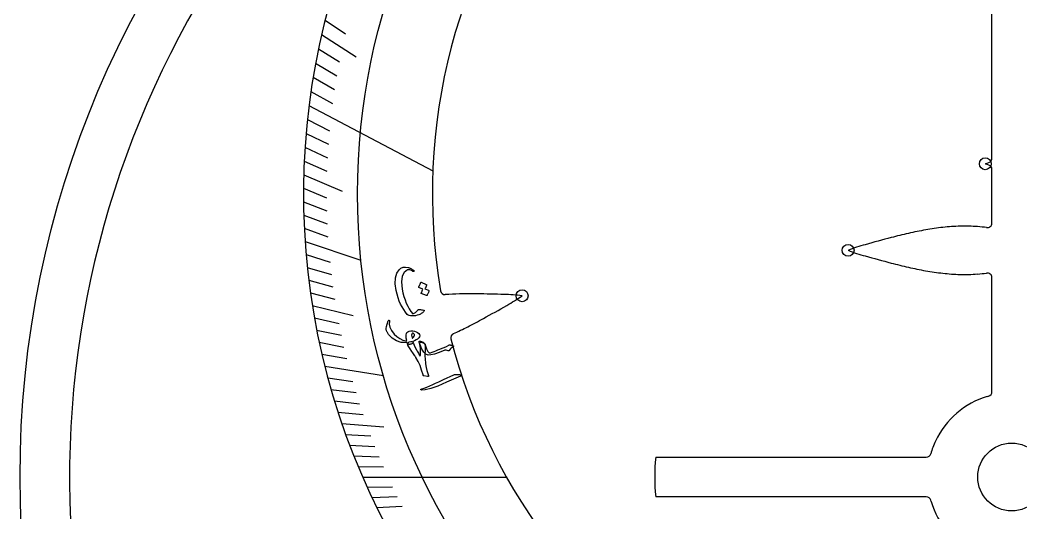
# Model space of a CAD drawing. Header units: millimetres. Extents: x -54 to 54, y -54 to 54.
# Drawn here: x -54 to 0.5, y -2 to 24.9 of the extents above; entities that cross this region are included whole.
import ezdxf

# ---------------------------------------------------------------- set-up
doc = ezdxf.new("R2010")
doc.units = ezdxf.units.MM
for name, color, linetype in [('CUT_INNER', 6, 'Continuous'), ('CUT_OUTER', 1, 'Continuous'), ('ENGRAVE', 7, 'Continuous'), ('ENGRAVE_FINE', 8, 'Continuous'), ('TEXT', 5, 'Continuous')]:
    doc.layers.add(name, color=color, linetype=linetype)

msp = doc.modelspace()

# ---------------------------------------------------------------- linework, layer by layer
at = {"layer": 'CUT_INNER'}
for points in [[(-1.08, 17.376), (-1.08, 28.039)], [(-1.246, 17.001), (-1.434, 17.069), (-1.44, 17.071), (-1.434, 17.073), (-1.246, 17.141)], [(-1.08, 13.839), (-1.08, 16.766)], [(-1.08, 4.653), (-1.08, 10.869)], [(-1.331, 4.393), (-1.26, 4.413)], [(-19.388, 1.08), (-19.382, 1.08), (-4.653, 1.08)], [(-4.653, -1.08), (-19.382, -1.08), (-19.388, -1.08)], [(-4.393, -1.331), (-4.413, -1.26)]]:
    msp.add_lwpolyline(points, dxfattribs=at)
msp.add_circle((0, 0), 1.85, dxfattribs=at)
for centre, radius, start, end in [((0, 15.431), 31.549, 92.4339, 189.6342), ((0, 0), 51.3, 122.3445, 268.5068), ((0, 15.431), 38.569, 134.0489, 242.0721), ((-1.33, 17.376), 0.25, 289.7667, 0), ((-1.33, 16.766), 0.25, 360, 70.2333), ((-2.523, 2.515), 11.156, 91.4572, 96.2956), ((-2.567, 4.153), 9.518, 85.7803, 91.4399), ((-2.148, 8.55), 5.102, 81.2155, 86.8451), ((-1.33, 13.839), 0.25, 261.1226, 360), ((1.475, -17.745), 31.823, 102.892, 104.6338), ((-1.184, -6.117), 19.896, 100.1381, 102.9001), ((-2.188, -0.502), 14.192, 96.3041, 100.1381), ((-5.897, 4.707), 8.22, 104.6348, 111.5231), ((9.08, -46.92), 61.974, 104.62255, 105.97282), ((-5.9, 19.993), 8.211, 248.475, 255.3616), ((10.044, 75.152), 65.626, 254.06338, 255.33843), ((1.483, 42.487), 31.858, 255.3644, 257.1025), ((-1.179, 30.85), 19.92, 257.0944, 259.8497), ((-2.185, 25.228), 14.209, 259.8496, 263.6742), ((-2.522, 22.206), 11.168, 263.6826, 268.5106), ((-2.567, 20.564), 9.525, 268.5278, 274.1784), ((-2.152, 16.187), 5.131, 273.1126, 278.7834), ((-1.33, 10.869), 0.25, 360, 98.8774), ((-30.858, 10.193), 0.25, 189.668, 273.2294), ((-29.791, -6.139), 16.117, 90.9939, 93.7438), ((-29.423, -21.876), 31.858, 89.4269, 91.165), ((-29.791, -55.642), 65.626, 88.12588, 89.40093), ((-27.727, 1.738), 8.211, 82.5374, 89.4241), ((-31.444, 16.565), 8.22, 298.6973, 305.5856), ((-58.517, 63.006), 61.974, 298.68505, 300.03532), ((-37.826, 24.259), 18.043, 294.2856, 297.0333), ((-44.05, 36.553), 31.823, 296.9545, 298.6963), ((-30.3, 7.585), 0.25, 114.8956, 194.5898), ((-0.001, 15.43), 31.548, 194.5166, 241.5299), ((0, 0), 4.59, 106.8559, 154.7066), ((-1.33, 4.653), 0.25, 286.1719, 360), ((-0.049, 0.02), 4.537, 154.6739, 164.1382), ((-4.653, 1.33), 0.25, 270, 343.8281), ((-8.419, 0), 11.022, 174.378, 185.622), ((-4.653, -1.33), 0.25, 16.1719, 90), ((0, 0), 4.59, 196.8559, 244.7066)]:
    msp.add_arc(centre, radius, start, end, dxfattribs=at)
at = {"layer": 'CUT_OUTER'}
msp.add_circle((0, 0), 54, dxfattribs=at)
at = {"layer": 'ENGRAVE'}
for points in [[(-38.267, 20.248), (-31.524, 16.68)], [(-38.482, 12.836), (-35.437, 11.821)], [(-37.41, 6.045), (-34.217, 5.529)], [(-35.348, 0), (-27.518, 0)]]:
    msp.add_lwpolyline(points, dxfattribs=at)
for centre, radius in [((0, 15.431), 35.621), ((-1.44, 17.071), 0.324), ((-8.914, 12.354), 0.324), ((-26.66, 9.88), 0.324)]:
    msp.add_circle(centre, radius, dxfattribs=at)
at = {"layer": 'ENGRAVE_FINE'}
for points in [[(-37.39, 24.896), (-36.272, 24.152)], [(-37.579, 24.115), (-35.689, 22.903)], [(-37.75, 23.336), (-36.605, 22.628)], [(-37.905, 22.56), (-36.746, 21.87)], [(-38.042, 21.786), (-36.87, 21.115)], [(-38.163, 21.015), (-36.978, 20.363)], [(-38.355, 19.485), (-37.147, 18.871)], [(-38.428, 18.726), (-37.208, 18.131)], [(-38.485, 17.971), (-37.254, 17.396)], [(-38.528, 17.222), (-37.285, 16.666)], [(-38.555, 16.477), (-36.463, 15.583)], [(-38.568, 15.737), (-37.305, 15.222)], [(-38.567, 15.003), (-37.294, 14.508)], [(-38.552, 14.275), (-37.27, 13.8)], [(-38.523, 13.553), (-37.233, 13.098)], [(-38.427, 12.127), (-37.12, 11.714)], [(-38.36, 11.423), (-37.045, 11.031)], [(-38.281, 10.726), (-36.959, 10.356)], [(-38.19, 10.036), (-36.861, 9.687)], [(-38.087, 9.353), (-35.856, 8.805)], [(-37.973, 8.677), (-36.631, 8.37)], [(-37.848, 8.008), (-36.501, 7.723)], [(-37.712, 7.346), (-36.36, 7.083)], [(-37.566, 6.692), (-36.209, 6.45)], [(-37.244, 5.406), (-35.877, 5.208)], [(-37.068, 4.774), (-35.698, 4.598)], [(-36.883, 4.15), (-35.51, 3.996)], [(-36.688, 3.534), (-35.313, 3.401)], [(-36.486, 2.925), (-34.184, 2.741)], [(-36.274, 2.325), (-34.894, 2.236)], [(-36.054, 1.732), (-34.673, 1.665)], [(-35.827, 1.147), (-34.444, 1.102)], [(-35.591, 0.569), (-34.208, 0.547)], [(-35.097, -0.561), (-33.714, -0.539)], [(-34.84, -1.115), (-33.458, -1.071)], [(-34.575, -1.661), (-33.194, -1.594)]]:
    msp.add_lwpolyline(points, dxfattribs=at)
at = {"layer": 'TEXT'}
for points in [[(-32.004, 9.031), (-32.027, 9.004), (-32.054, 8.977), (-32.085, 8.952), (-32.118, 8.928), (-32.155, 8.906), (-32.194, 8.884), (-32.236, 8.864), (-32.282, 8.845), (-32.373, 8.814), (-32.467, 8.792), (-32.56, 8.779), (-32.656, 8.776), (-32.742, 8.783), (-32.815, 8.8), (-32.872, 8.826), (-32.916, 8.863), (-33.016, 8.987), (-33.109, 9.123), (-33.196, 9.268), (-33.275, 9.425), (-33.347, 9.592), (-33.41, 9.77), (-33.465, 9.958), (-33.512, 10.156), (-33.566, 10.534), (-33.557, 10.851), (-33.49, 11.106), (-33.364, 11.298), (-33.257, 11.383), (-33.136, 11.431), (-33.002, 11.442), (-32.855, 11.416), (-32.822, 11.405), (-32.789, 11.392), (-32.755, 11.377), (-32.719, 11.36), (-32.683, 11.34), (-32.646, 11.318), (-32.608, 11.294), (-32.569, 11.268), (-32.558, 11.259), (-32.551, 11.25), (-32.547, 11.239), (-32.547, 11.227), (-32.549, 11.219), (-32.554, 11.212), (-32.561, 11.206), (-32.571, 11.201), (-32.581, 11.197), (-32.59, 11.197), (-32.6, 11.2), (-32.609, 11.206), (-32.647, 11.23), (-32.686, 11.251), (-32.726, 11.269), (-32.767, 11.284), (-32.805, 11.293), (-32.841, 11.296), (-32.875, 11.293), (-32.907, 11.283), (-33.084, 11.154), (-33.191, 10.937), (-33.227, 10.634), (-33.189, 10.245), (-33.147, 10.035), (-33.096, 9.836), (-33.036, 9.65), (-32.968, 9.475), (-32.891, 9.312), (-32.806, 9.162), (-32.712, 9.023), (-32.611, 8.896), (-32.545, 8.924), (-32.475, 8.97), (-32.401, 9.035), (-32.322, 9.118), (-32.314, 9.122), (-32.297, 9.125), (-32.273, 9.127), (-32.241, 9.128), (-32.237, 9.127), (-32.234, 9.126), (-32.232, 9.126), (-32.23, 9.126), (-32.186, 9.124), (-32.135, 9.118), (-32.078, 9.107), (-32.016, 9.093), (-31.996, 9.086), (-31.988, 9.073), (-31.99, 9.055), (-32.004, 9.031)], [(-31.753, 10.174), (-31.748, 10.17), (-31.745, 10.165), (-31.743, 10.158), (-31.742, 10.149), (-31.749, 10.115), (-31.758, 10.082), (-31.767, 10.049), (-31.779, 10.018), (-31.791, 9.987), (-31.806, 9.956), (-31.822, 9.925), (-31.84, 9.895), (-31.846, 9.889), (-31.853, 9.885), (-31.861, 9.884), (-31.87, 9.887), (-32.151, 10), (-32.155, 10.004), (-32.156, 10.01), (-32.154, 10.019), (-32.15, 10.03), (-32.145, 10.039), (-32.138, 10.052), (-32.13, 10.07), (-32.12, 10.093), (-32.109, 10.121), (-32.096, 10.154), (-32.08, 10.193), (-32.063, 10.237), (-32.281, 10.33), (-32.288, 10.335), (-32.291, 10.342), (-32.289, 10.351), (-32.283, 10.363), (-32.278, 10.374), (-32.27, 10.39), (-32.259, 10.412), (-32.246, 10.44), (-32.231, 10.474), (-32.213, 10.515), (-32.193, 10.562), (-32.17, 10.616), (-32.166, 10.622), (-32.161, 10.625), (-32.156, 10.625), (-32.151, 10.623), (-31.881, 10.5), (-31.876, 10.496), (-31.873, 10.491), (-31.871, 10.484), (-31.87, 10.475), (-31.875, 10.446), (-31.882, 10.418), (-31.89, 10.39), (-31.899, 10.363), (-31.91, 10.337), (-31.922, 10.311), (-31.936, 10.286), (-31.95, 10.262)], [(-32.955, 7.322), (-33.246, 7.335), (-33.506, 7.414), (-33.735, 7.56), (-33.931, 7.773), (-33.953, 7.804), (-33.973, 7.836), (-33.992, 7.867), (-34.009, 7.898), (-34.024, 7.928), (-34.038, 7.959), (-34.049, 7.989), (-34.058, 8.018), (-34.064, 8.095), (-34.048, 8.202), (-34.01, 8.339), (-33.949, 8.505), (-33.939, 8.524), (-33.928, 8.536), (-33.917, 8.541), (-33.904, 8.54), (-33.893, 8.533), (-33.887, 8.523), (-33.885, 8.51), (-33.887, 8.493), (-33.903, 8.33), (-33.867, 8.158), (-33.778, 7.979), (-33.636, 7.793), (-33.486, 7.65), (-33.324, 7.541), (-33.148, 7.467), (-32.96, 7.428), (-32.954, 7.43), (-32.95, 7.433), (-32.947, 7.437), (-32.946, 7.442), (-32.967, 7.559), (-32.978, 7.661), (-32.977, 7.747), (-32.965, 7.818), (-32.936, 7.877), (-32.886, 7.921), (-32.816, 7.95), (-32.727, 7.964), (-32.715, 7.965), (-32.702, 7.965), (-32.69, 7.965), (-32.677, 7.965), (-32.663, 7.964), (-32.649, 7.963), (-32.634, 7.962), (-32.618, 7.961), (-32.515, 7.944), (-32.425, 7.914), (-32.35, 7.873), (-32.289, 7.821), (-32.249, 7.762), (-32.235, 7.702), (-32.248, 7.642), (-32.288, 7.581), (-32.349, 7.52), (-32.424, 7.468), (-32.514, 7.422), (-32.617, 7.384), (-32.615, 7.378), (-32.614, 7.371), (-32.612, 7.365), (-32.609, 7.359), (-32.607, 7.354), (-32.605, 7.348), (-32.603, 7.341), (-32.602, 7.335), (-32.601, 7.311), (-32.611, 7.29), (-32.631, 7.272), (-32.662, 7.256), (-32.698, 7.244), (-32.735, 7.235), (-32.773, 7.23), (-32.813, 7.229), (-32.849, 7.231), (-32.876, 7.237), (-32.893, 7.247), (-32.902, 7.26), (-32.917, 7.324), (-32.923, 7.323), (-32.932, 7.322), (-32.942, 7.322), (-32.955, 7.322)], [(-32.625, 7.573), (-32.573, 7.622), (-32.539, 7.671), (-32.524, 7.718), (-32.527, 7.765), (-32.541, 7.79), (-32.557, 7.811), (-32.578, 7.829), (-32.601, 7.842), (-32.613, 7.846), (-32.624, 7.844), (-32.635, 7.837), (-32.646, 7.825), (-32.668, 7.783), (-32.677, 7.729), (-32.672, 7.661), (-32.654, 7.58), (-32.651, 7.572), (-32.645, 7.568), (-32.636, 7.568), (-32.625, 7.573)], [(-31.938, 6.923), (-31.947, 6.836), (-31.952, 6.747), (-31.954, 6.656), (-31.952, 6.561), (-31.947, 6.465), (-31.939, 6.366), (-31.928, 6.266), (-31.913, 6.164), (-31.88, 5.968), (-31.843, 5.796), (-31.8, 5.649), (-31.754, 5.527), (-31.75, 5.514), (-31.749, 5.502), (-31.753, 5.492), (-31.761, 5.483), (-31.771, 5.476), (-31.783, 5.471), (-31.796, 5.47), (-31.811, 5.471), (-32.013, 5.515), (-32.03, 5.52), (-32.043, 5.53), (-32.051, 5.544), (-32.056, 5.562), (-32.131, 5.825), (-32.221, 6.072), (-32.326, 6.302), (-32.447, 6.517), (-32.454, 6.529), (-32.467, 6.549), (-32.486, 6.577), (-32.511, 6.613), (-32.541, 6.658), (-32.578, 6.711), (-32.62, 6.772), (-32.668, 6.842), (-32.759, 6.978), (-32.828, 7.094), (-32.876, 7.189), (-32.902, 7.264), (-32.9, 7.285), (-32.883, 7.308), (-32.852, 7.332), (-32.807, 7.359), (-32.729, 7.386), (-32.67, 7.391), (-32.628, 7.374), (-32.605, 7.334), (-32.582, 7.27), (-32.542, 7.181), (-32.485, 7.067), (-32.41, 6.928), (-32.372, 6.858), (-32.338, 6.797), (-32.309, 6.745), (-32.285, 6.701), (-32.265, 6.667), (-32.25, 6.641), (-32.24, 6.625), (-32.235, 6.617), (-32.233, 6.615), (-32.231, 6.612), (-32.229, 6.61), (-32.228, 6.609), (-32.227, 6.607), (-32.226, 6.606), (-32.225, 6.604), (-32.224, 6.603), (-32.217, 6.594), (-32.211, 6.591), (-32.206, 6.595), (-32.204, 6.605), (-32.197, 6.647), (-32.191, 6.69), (-32.188, 6.735), (-32.187, 6.782), (-32.187, 6.831), (-32.189, 6.881), (-32.192, 6.933), (-32.197, 6.987), (-32.203, 7.04), (-32.209, 7.091), (-32.217, 7.142), (-32.226, 7.192), (-32.236, 7.24), (-32.246, 7.287), (-32.259, 7.332), (-32.272, 7.375), (-32.273, 7.386), (-32.271, 7.395), (-32.265, 7.401), (-32.255, 7.404), (-32.235, 7.402), (-32.216, 7.4), (-32.197, 7.396), (-32.178, 7.391), (-32.159, 7.385), (-32.139, 7.378), (-32.118, 7.371), (-32.097, 7.363), (-32.056, 7.343), (-32.023, 7.322), (-31.998, 7.299), (-31.98, 7.274), (-31.953, 7.206), (-31.937, 7.125), (-31.932, 7.031), (-31.938, 6.923)], [(-31.645, 6.775), (-31.552, 6.808), (-31.456, 6.844), (-31.354, 6.882), (-31.248, 6.923), (-31.138, 6.967), (-31.021, 7.014), (-30.9, 7.065), (-30.773, 7.118), (-30.649, 7.192), (-30.632, 7.197), (-30.614, 7.2), (-30.597, 7.2), (-30.58, 7.197), (-30.571, 7.195), (-30.559, 7.192), (-30.545, 7.188), (-30.527, 7.183), (-30.506, 7.177), (-30.482, 7.171), (-30.455, 7.163), (-30.425, 7.156), (-30.415, 7.153), (-30.407, 7.148), (-30.401, 7.142), (-30.397, 7.133), (-30.397, 7.126), (-30.4, 7.118), (-30.407, 7.111), (-30.418, 7.104), (-30.476, 7.065), (-30.53, 7.018), (-30.58, 6.963), (-30.625, 6.899), (-30.638, 6.883), (-30.654, 6.874), (-30.671, 6.872), (-30.69, 6.878), (-30.803, 6.918), (-30.816, 6.92), (-30.832, 6.919), (-30.852, 6.915), (-30.875, 6.908), (-31.185, 6.784), (-31.439, 6.699), (-31.635, 6.652), (-31.775, 6.646), (-31.902, 6.691), (-32.018, 6.798), (-32.122, 6.968), (-32.214, 7.2), (-32.232, 7.291), (-32.215, 7.342), (-32.163, 7.354), (-32.078, 7.326), (-32.066, 7.32), (-32.054, 7.315), (-32.043, 7.309), (-32.032, 7.304), (-32.021, 7.299), (-32.011, 7.295), (-32, 7.29), (-31.99, 7.285), (-31.97, 7.273), (-31.954, 7.256), (-31.941, 7.235), (-31.932, 7.21), (-31.898, 7.094), (-31.863, 6.993), (-31.828, 6.907), (-31.791, 6.836), (-31.764, 6.798), (-31.73, 6.776), (-31.69, 6.768), (-31.645, 6.775)], [(-30.051, 5.578), (-29.982, 5.569), (-29.953, 5.552), (-29.965, 5.528), (-30.017, 5.498), (-30.783, 5.164), (-31.253, 4.959), (-31.637, 4.819), (-31.935, 4.747), (-32.147, 4.742), (-32.166, 4.748), (-32.178, 4.755), (-32.182, 4.763), (-32.178, 4.772), (-32.17, 4.781), (-32.16, 4.789), (-32.145, 4.796), (-32.127, 4.803), (-31.988, 4.849), (-31.842, 4.905), (-31.689, 4.969), (-31.531, 5.043), (-31.489, 5.062), (-31.377, 5.113), (-31.194, 5.196), (-30.939, 5.311), (-30.377, 5.571), (-30.347, 5.582), (-30.318, 5.59), (-30.29, 5.594), (-30.264, 5.594)]]:
    msp.add_lwpolyline(points, close=True, dxfattribs=at)

doc.saveas('drawing.dxf')
